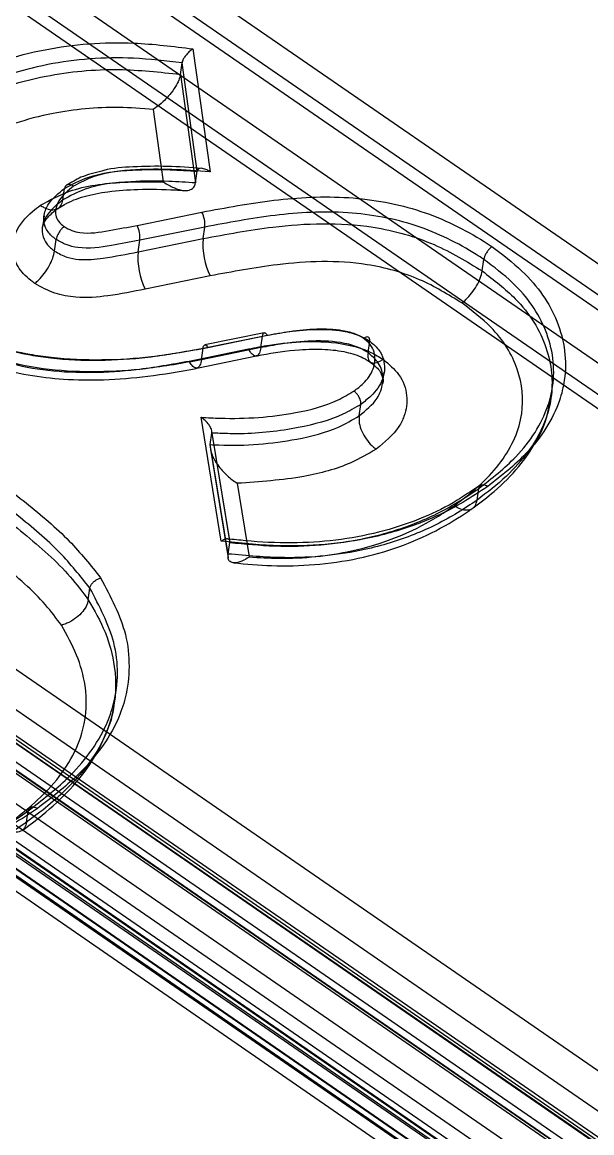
# Model space of a CAD drawing. Header units: inches. Extents: x -1.33 to 1.18, y -0.89 to 1.54.
# Drawn here: x 0.4985 to 0.7075, y 0.8214 to 1.2285 of the extents above; entities that cross this region are included whole.
import ezdxf

# ---------------------------------------------------------------- set-up
doc = ezdxf.new("R2010")
doc.units = ezdxf.units.IN
doc.header["$MEASUREMENT"] = 0

msp = doc.modelspace()

# ---------------------------------------------------------------- linework, layer by layer
at = {"color": 7, "linetype": 'Continuous', "lineweight": 25}
for p, q in [((1.0421365643, 0.9109752063), (0.3377046823, 1.3961858545)), ((0.3193665489, 1.3920098729), (1.0237984309, 0.9067992246)), ((1.0457372028, 0.8970827827), (0.3413053208, 1.3822934309)), ((1.0162030919, 0.8924446808), (0.3411225383, 1.3574382187)), ((0.9978649585, 0.8882686991), (0.3227844049, 1.353262237)), ((0.3447231768, 1.343545795), (1.0198037304, 0.8785522571)), ((0.5611687531, 1.2187170065), (0.5674534494, 1.1736457389)), ((0.5565933952, 1.2093715187), (0.5571926002, 1.2136085638)), ((0.5627389757, 1.1738322309), (0.5571926002, 1.2136085638)), ((0.5565933952, 1.2093715187), (0.5621397706, 1.1695951858)), ((0.5503686924, 1.169953081), (0.5466616403, 1.1965385405)), ((0.5621397706, 1.1695951858), (0.5627389757, 1.1738322309)), ((0.5134860548, 1.1633461568), (0.5140852599, 1.1675832019)), ((0.5065491632, 1.1575668472), (0.5059499581, 1.153329802)), ((0.5406734491, 1.1540248855), (0.5644868974, 1.1588687901)), ((0.5655350009, 1.1534034289), (0.5417079644, 1.1485567627)), ((0.5649357958, 1.1491663838), (0.5655350009, 1.1534034289)), ((0.5104184503, 1.1445941326), (0.5110176554, 1.1488311778)), ((0.5411087593, 1.1443197176), (0.5649357958, 1.1491663838)), ((0.5411087593, 1.1443197176), (0.5417079644, 1.1485567627)), ((0.6673248499, 1.1372992536), (0.6679240549, 1.1415362988)), ((0.5675560545, 1.1355029807), (0.5436950475, 1.1306494105)), ((1.108370399, 0.554746003), (0.2865332033, 1.1208250927)), ((0.9878461269, 0.6525765171), (0.3127655732, 1.117570055)), ((0.5648814396, 1.1089742063), (0.5867052507, 1.1134291334)), ((0.5873612778, 1.1146450882), (0.5655325196, 1.1101891513)), ((0.5885288378, 1.1136083787), (0.5666870971, 1.1091497916)), ((0.5861060456, 1.1091920882), (0.5867052507, 1.1134291334)), ((0.6254323176, 1.1073653278), (0.6260315227, 1.1116023729)), ((1.0587686856, 0.5696966466), (0.2780579737, 1.1074965206)), ((0.5597680952, 1.1042981989), (0.5815470765, 1.1087439748)), ((0.5861060456, 1.1091920882), (0.5642822345, 1.1047371612)), ((0.5642822345, 1.1047371612), (0.5648814396, 1.1089742063)), ((1.0541838102, 0.5686528868), (0.2734730982, 1.1064527608)), ((0.2789581595, 1.1040233966), (1.0596688714, 0.5662235226)), ((0.5626545347, 1.1016997989), (0.5844659777, 1.1061522012)), ((0.2671601159, 1.0998830056), (1.0449358252, 0.5641049356)), ((0.3013583163, 1.0998237559), (1.0057901983, 0.6146131077)), ((0.630719703, 1.0959407589), (0.631318908, 1.100177804)), ((1.1060526396, 0.5055003386), (0.2549018634, 1.0918235095)), ((1.1152223905, 0.5075878581), (0.2640716143, 1.093911029)), ((0.6925570836, 1.0907245675), (0.6931562886, 1.0949616126)), ((1.0259310221, 0.6020214105), (0.3214991401, 1.0872320588)), ((0.6221610484, 1.0841606669), (0.6227602535, 1.088397712)), ((0.2658719859, 1.0869647812), (1.1170227621, 0.5006416103)), ((0.3049589548, 1.0859313323), (1.0093908368, 0.600720684)), ((0.3181911031, 1.0869719135), (1.0226229851, 0.6017612652)), ((1.0268311818, 0.5985483046), (0.3223992998, 1.0837589529)), ((0.5715796687, 1.0382377603), (0.5641944782, 1.0836742282)), ((0.2651128832, 1.0772666673), (1.0722744147, 0.5212961328)), ((1.0799773456, 0.5208151006), (0.2728158141, 1.076785635)), ((0.5675694402, 1.0736687711), (0.5681686453, 1.0779058163)), ((0.5746958111, 1.038323519), (0.5681499643, 1.078596029)), ((0.5681686453, 1.0779058163), (0.5746896348, 1.0377862377)), ((0.2660130429, 1.0737935614), (1.0731745743, 0.5178230269)), ((1.0154408936, 0.5675743463), (0.2816902245, 1.0730253557)), ((0.2828374004, 1.070792562), (0.957917954, 0.6057990241)), ((0.5740904298, 1.0335491926), (0.5675694402, 1.0736687711)), ((0.5676161613, 1.0719431246), (0.5740749925, 1.0322059678)), ((1.0546754959, 0.5309148133), (0.2739647839, 1.0687146873)), ((0.2849349064, 1.0638559589), (1.0656456184, 0.5260560849)), ((0.2757651555, 1.0617684394), (1.0564758674, 0.5239685654)), ((0.577468318, 1.0594725487), (0.5818560475, 1.032477588)), ((0.6667455042, 1.0587507903), (0.6627253715, 1.0562101687)), ((0.6654399601, 1.053300467), (0.6660391652, 1.0575375121)), ((0.5740904298, 1.0335491926), (0.5746896348, 1.0377862377)), ((0.5227851418, 1.0167912869), (0.5233843469, 1.021028332)), ((0.5324228881, 0.9793291624), (0.5330220931, 0.9835662075)), ((0.5001608289, 0.9352017751), (0.5007600339, 0.9394388202))]:
    msp.add_line(p, q, dxfattribs=at)
for centre, radius, start, end in [((0.5555330193, 1.1543185076), 0.0100437544649788, 354.7725768461, 26.9392791256), ((0.5316358723, 1.1494831431), 0.0101146042307469, 354.7450072571, 26.6813510547), ((0.5899408091, 1.1468786985), 0.0251094443058315, 174.7726150987, 206.9392408733), ((0.5662895045, 1.1420038642), 0.0252870145825717, 174.7453340295, 206.6810242824)]:
    msp.add_arc(centre, radius, start, end, dxfattribs=at)
for points, knots in [([(0.4658038665058226, 1.201528753806587), (0.469451153521534, 1.203921420050856), (0.4771014839653994, 1.208940133229087), (0.4910548364333128, 1.21465388754241), (0.5115505612403123, 1.219977601667281), (0.5356414410923828, 1.221921124985381), (0.5539534482994419, 1.21962265187001), (0.5611687530969276, 1.218717006524378)], [0, 0, 0, 0, 0.1499057837874222, 0.3144333792433229, 0.4791079456042082, 0.7947578931923194, 0.9999999999999999, 0.9999999999999999, 0.9999999999999999, 0.9999999999999999]), ([(0.5611687530969276, 1.218717006524378), (0.5611503487594921, 1.21870518808537), (0.5607794725775734, 1.218467028056453), (0.5599576649477923, 1.217846977591306), (0.5588310608738134, 1.216719137587428), (0.557947717686126, 1.21550954653872), (0.557388335394112, 1.214454236851225), (0.5572579242875, 1.21389079619096), (0.557192600220334, 1.213608563822174)], [0, 0, 0, 0, 0.0111219227250054, 0.2241241365146466, 0.487585318234163, 0.6920995259784375, 0.8457699519011753, 1, 1, 1, 1]), ([(0.557192600220334, 1.213608563822174), (0.5512394113431501, 1.214308963224922), (0.5345935350872085, 1.21626736938814), (0.5123957959171, 1.214441882872704), (0.4926643080189664, 1.209327213208677), (0.4792223627392539, 1.203824874381588), (0.4718509310768971, 1.198985404099289), (0.4683283300987278, 1.196672756633899)], [0, 0, 0, 0, 0.1810963861294569, 0.5063686195918664, 0.6757998177390167, 0.8450738022863215, 1, 1, 1, 1]), ([(0.4677291250312942, 1.192435711508857), (0.4708883566483847, 1.19452284157485), (0.4780578719533043, 1.199259344865888), (0.4913736142273455, 1.204902067159888), (0.510124299740333, 1.209801939385792), (0.532334699532698, 1.212022778987063), (0.5490310252685094, 1.210198018657648), (0.5565933951529004, 1.209371518697132)], [0, 0, 0, 0, 0.1393935570277908, 0.3163377560263603, 0.4934819825351867, 0.7705796675395837, 1, 1, 1, 1]), ([(0.5565933951529004, 1.209371518697132), (0.5564301204185904, 1.208666052978777), (0.5561041620354051, 1.207257675461464), (0.5547067776115832, 1.204621123619178), (0.5525014836440121, 1.201598926497472), (0.5496641479935079, 1.198743239924977), (0.5476166561936879, 1.197172799734703), (0.5466901770819257, 1.196557492781965), (0.5466616402603246, 1.196538540487718)], [0, 0, 0, 0, 0.1537340855597437, 0.3069116246381911, 0.5105040178461449, 0.7729165196133087, 0.993005518758014, 1, 1, 1, 1]), ([(0.5466616402603246, 1.196538540487718), (0.5424166115523074, 1.196848374962277), (0.5299112730468094, 1.19776110965774), (0.5124047530154543, 1.196016142269856), (0.4954749256367518, 1.191605441762861), (0.483425615011573, 1.186508098899986), (0.4769296924401419, 1.182208286382976), (0.4740402977023198, 1.18029572422977)], [0, 0, 0, 0, 0.1560474046970078, 0.4596966835477739, 0.6527381544194963, 0.8455374832083833, 1, 1, 1, 1]), ([(0.5140852598832647, 1.167583201896204), (0.516836105072254, 1.169072616059584), (0.5239415420333853, 1.172919774921619), (0.5379299284545835, 1.174481701762702), (0.5514745592705118, 1.174583272789872), (0.5594171500808427, 1.174053709780924), (0.5627389756769475, 1.173832230920954)], [0, 0, 0, 0, 0.2099067102929273, 0.5421893255478877, 0.8085300813196824, 1, 1, 1, 1]), ([(0.5278203872380826, 1.173937572972523), (0.5251375019608021, 1.173292405537736), (0.5203218623491732, 1.172134363529229), (0.5165838338042299, 1.169787023147239), (0.5149283327235652, 1.168747431155805)], [0, 0, 0, 0, 0.557119197790883, 1, 1, 1, 1]), ([(0.5674534494014836, 1.173645738928347), (0.5627553940353578, 1.173986703076896), (0.5536131219946435, 1.174650208880732), (0.5392902904202385, 1.174569582182233), (0.5262948105732362, 1.173162990810729), (0.5198173181400773, 1.169670786438544), (0.5173934685265892, 1.168364018687739)], [0, 0, 0, 0, 0.2652713768235006, 0.5162099853104043, 0.8189678718709408, 1, 1, 1, 1]), ([(0.5644010218283704, 1.174900087000677), (0.5601906182271248, 1.175215266035639), (0.5517482400472067, 1.175847238848589), (0.5397523206549621, 1.17553545732304), (0.531565074875281, 1.17507710910542), (0.5280324389051448, 1.174002101862532), (0.5278203872380826, 1.173937572972523)], [0, 0, 0, 0, 0.3394515740435656, 0.6806422455548693, 0.9808300813353482, 1, 1, 1, 1]), ([(0.5674534494014836, 1.173645738928347), (0.5674339633872455, 1.173659274307178), (0.5669248495572523, 1.17401291505036), (0.5658698428248748, 1.17461201155427), (0.5644917643523505, 1.175017462853192), (0.5635088527638603, 1.174904292745207), (0.562930653150465, 1.174506176217226), (0.5628029818730375, 1.174057279143865), (0.5627389756769475, 1.173832230920954)], [0, 0, 0, 0, 0.0102333134273757, 0.2673672167581677, 0.5443041144829897, 0.7357114857227133, 0.8675026771091464, 1, 1, 1, 1]), ([(0.5052155140271903, 1.161394087360085), (0.5086223433364792, 1.163266580716682), (0.5172606155743792, 1.168014428615559), (0.5336197336145717, 1.170110653674468), (0.5454507781193746, 1.169999348267338), (0.5503686924045488, 1.169953080970185)], [0, 0, 0, 0, 0.2756366675316762, 0.6988975251546122, 1, 1, 1, 1]), ([(0.562139770609514, 1.169595185795912), (0.5588897430555133, 1.169811960659423), (0.5509473946859138, 1.170341710470821), (0.5372488298261905, 1.170254347031486), (0.5231756573652359, 1.168652342018506), (0.5161051743079712, 1.164780429553701), (0.5134860548158312, 1.163346156771163)], [0, 0, 0, 0, 0.1873401081410324, 0.4578177808440546, 0.7991594058026756, 1, 1, 1, 1]), ([(0.5173934685265894, 1.168364018687739), (0.5173260427476737, 1.168409873212428), (0.5171101347604452, 1.168556706638605), (0.5165623248825413, 1.168854941953659), (0.5157646288211494, 1.169086066558855), (0.5149366341724282, 1.168960730158482), (0.5143162716569686, 1.168467815823058), (0.5141622641535658, 1.167878074529072), (0.5140852598832647, 1.167583201896205)], [0, 0, 0, 0, 0.0443379568532471, 0.1419771365783922, 0.3566557519869619, 0.5711585385966048, 0.7855778252328292, 1, 1, 1, 1]), ([(0.5503686924045488, 1.169953080970185), (0.5504000279656908, 1.16993209067096), (0.5516626912894651, 1.169086288648614), (0.5543028345806628, 1.167628771951498), (0.5577497313562121, 1.166629993598477), (0.5602130628925299, 1.166913787422171), (0.56166038361672, 1.167909922874655), (0.5619796898235989, 1.16903242915678), (0.562139770609514, 1.169595185795912)], [0, 0, 0, 0, 0.0065004864783767, 0.2619364569758824, 0.5411660786650233, 0.7341137323752088, 0.8667007350044238, 1, 1, 1, 1]), ([(0.5110176553660334, 1.148831177752544), (0.5107144020106303, 1.149056721798212), (0.5092637576200233, 1.150135635514598), (0.5072969533632391, 1.15234535266009), (0.5061456993836424, 1.15605119570838), (0.5067712709059212, 1.159258370591725), (0.5090299902914069, 1.163502070285729), (0.5118589550316395, 1.165785900498242), (0.5140852598832647, 1.167583201896204)], [0, 0, 0, 0, 0.0414198021904646, 0.1981359897167058, 0.3407707008559402, 0.556900685699826, 0.6512949987855616, 1, 1, 1, 1]), ([(0.5173934685265892, 1.168364018687739), (0.5154251743228991, 1.166789476365145), (0.5129535542942747, 1.164812297174582), (0.5110464190861161, 1.161242525044149), (0.5105289468762537, 1.158746945537024), (0.5113650944422722, 1.156002926668859), (0.5127481314719745, 1.154458140869633), (0.5137254060718621, 1.153727370480985), (0.5139284388370465, 1.153575549966322)], [0, 0, 0, 0, 0.3861777496123663, 0.4849298741832553, 0.6991324065809191, 0.8313660955254769, 0.9649656218085955, 1, 1, 1, 1]), ([(0.5116741976626392, 1.160165124989625), (0.5124737743468307, 1.160679709155797), (0.5154228796324991, 1.162577667055749), (0.5210540745671528, 1.164816175489536), (0.5305142366586295, 1.166638477902836), (0.541794742557143, 1.167415337604897), (0.5512788470459918, 1.167257332158683), (0.5569938653730575, 1.16687009631141), (0.5580992301246904, 1.166795199463903)], [0, 0, 0, 0, 0.0684947827191499, 0.2526315858772932, 0.4404396022283743, 0.6628025232191194, 0.9347812756071263, 1, 1, 1, 1]), ([(0.5644868974126184, 1.158868790106791), (0.5732095716311592, 1.160507142233631), (0.5905925884008179, 1.163772138928674), (0.6179567447616142, 1.165296843828802), (0.6454618929372555, 1.160305695156899), (0.6620992650691908, 1.151930938167013), (0.6699472110857996, 1.146844844209351), (0.6709126646392828, 1.146219153426772)], [0, 0, 0, 0, 0.2470517954731536, 0.4923381747487396, 0.7299813559247238, 0.9667823327431833, 0.9999999999999999, 0.9999999999999999, 0.9999999999999999, 0.9999999999999999]), ([(0.5031426264217462, 1.132732763414316), (0.5026621367828829, 1.13308872685619), (0.5001799450646941, 1.134927620842515), (0.4963961872601775, 1.138972664736382), (0.4945699685587744, 1.145234111754465), (0.4960266789584928, 1.152435550705228), (0.5004111853094737, 1.157743688202305), (0.5042400102199801, 1.160652885313872), (0.5052155140271903, 1.161394087360085)], [0, 0, 0, 0, 0.0432364993021235, 0.2233581576182855, 0.4181768444446625, 0.6119287583071585, 0.9011276350868423, 1, 1, 1, 1]), ([(0.5052155140271903, 1.161394087360085), (0.5053220884769486, 1.161320774937871), (0.5058610385955162, 1.160950031868266), (0.5072324195947835, 1.160183389630421), (0.5092874806528261, 1.159589394656195), (0.5113576585970083, 1.159902228976225), (0.5129085153833172, 1.161134648568369), (0.5132935408069893, 1.162608984059244), (0.5134860548158311, 1.163346156771163)], [0, 0, 0, 0, 0.0280666842163857, 0.1419340453601683, 0.3566235309256859, 0.5711370867044173, 0.7855670986746424, 1, 1, 1, 1]), ([(0.5134860548158312, 1.163346156771163), (0.5126922120809805, 1.16274254353748), (0.5098108397706389, 1.160551637982345), (0.5065800749603229, 1.15675433576757), (0.5055408929145991, 1.151914550056784), (0.5066124038969725, 1.148105276338233), (0.508809493222708, 1.14579349164674), (0.5101689651294952, 1.14478010544941), (0.5104184502985999, 1.144594132627502)], [0, 0, 0, 0, 0.1220174487169419, 0.4428807907117678, 0.6360047926596326, 0.8139868291641525, 0.9658635627922824, 1, 1, 1, 1]), ([(0.5059753761330544, 1.153362112393499), (0.5061768317449613, 1.154084869433942), (0.5065645657712885, 1.155475932679561), (0.5088587144943467, 1.158101141310973), (0.5111878741771638, 1.159860903774211), (0.5120509555861761, 1.160512992283858)], [0, 0, 0, 0, 0.4050203491578311, 0.7795274067421089, 0.9999999999999999, 0.9999999999999999, 0.9999999999999999, 0.9999999999999999]), ([(0.6679240549475612, 1.14153629875231), (0.6670019803394059, 1.142133713052017), (0.6595205104424289, 1.14698097493272), (0.6437392394442075, 1.154949794846382), (0.6173940574665597, 1.15971794937318), (0.5909847835493465, 1.158198425304348), (0.5740390232766477, 1.155005672710449), (0.565535000876913, 1.153403428896162)], [0, 0, 0, 0, 0.0329730796648885, 0.267534861866536, 0.5009271976949405, 0.7495464221373244, 1, 1, 1, 1]), ([(0.5139284388370465, 1.153575549966322), (0.513886823081357, 1.153543107869521), (0.5136986027238916, 1.153396378272623), (0.5132218690996502, 1.152965911076498), (0.512510321670833, 1.152146319006015), (0.511785081538222, 1.151018200075383), (0.5112349812400704, 1.149845188889283), (0.5110900985256936, 1.149169187071506), (0.5110176553660334, 1.148831177752544)], [0, 0, 0, 0, 0.0317437986723799, 0.1435713237556096, 0.3583157020549091, 0.5724116194466247, 0.786200490136978, 1, 1, 1, 1]), ([(0.5139284388370465, 1.153575549966322), (0.5148384144633386, 1.153049279175501), (0.5165603943208851, 1.152053397884591), (0.5223296840028177, 1.150716573210955), (0.5305350384523935, 1.152087707590663), (0.5373026428044122, 1.153380814998636), (0.5406734491184306, 1.154024885542476)], [0, 0, 0, 0, 0.1182944199781659, 0.2238528182261017, 0.6134168481420401, 1, 1, 1, 1]), ([(0.5649357958094796, 1.14916638377112), (0.5733967672897234, 1.150761473294616), (0.5876705654636377, 1.153452415579538), (0.6086896420853501, 1.155048803893826), (0.6290087547902934, 1.153843284552112), (0.6497768796218385, 1.147992241571332), (0.6616562242370694, 1.140753473389922), (0.6673248498801277, 1.137299253627269)], [0, 0, 0, 0, 0.2486869504806086, 0.4195389794109135, 0.5894499544413906, 0.8040923475670224, 1, 1, 1, 1]), ([(0.5417079643914995, 1.148556762714785), (0.5382714345831942, 1.147887491286909), (0.5309588249842176, 1.146463345145071), (0.5216719789001396, 1.1451042600477), (0.5145855387268423, 1.146795339014903), (0.5122034180793592, 1.148154580055445), (0.5110176553660334, 1.148831177752544)], [0, 0, 0, 0, 0.3435115997826988, 0.7309601144328409, 0.8660783764079834, 0.9999999999999999, 0.9999999999999999, 0.9999999999999999, 0.9999999999999999]), ([(0.5031426264217462, 1.132732763414316), (0.5032088439691136, 1.132784066363238), (0.5036785179188344, 1.13314795266847), (0.5048708069204446, 1.13421324127086), (0.5066867365120613, 1.136306357002693), (0.5084999025080643, 1.139126526116445), (0.5098751289485097, 1.142059110682064), (0.5102373401704894, 1.14374911126174), (0.5104184502985999, 1.144594132627502)], [0, 0, 0, 0, 0.0202328076547734, 0.1435091310836051, 0.3582712596328277, 0.5723826259721682, 0.7861859801881217, 1, 1, 1, 1]), ([(0.5104184502985999, 1.144594132627502), (0.5118762969290469, 1.143776702985354), (0.5145554146405383, 1.142274494051684), (0.520905852839988, 1.14114094435295), (0.5298204803853473, 1.142082049244143), (0.5368675857627246, 1.143478992455475), (0.5411087593240659, 1.144319717589744)], [0, 0, 0, 0, 0.1623967348656761, 0.298440151097109, 0.5777788292456535, 0.9999999999999999, 0.9999999999999999, 0.9999999999999999, 0.9999999999999999]), ([(0.6709126646392828, 1.146219153426772), (0.670847024280527, 1.14617056852228), (0.6706549062946251, 1.146028368903429), (0.6701663947819941, 1.14560542380489), (0.6694572836360464, 1.144829666078972), (0.6687100630804403, 1.143715448629738), (0.6681445372790417, 1.142550350371686), (0.6679975492907476, 1.14187431702898), (0.6679240549475612, 1.14153629875231)], [0, 0, 0, 0, 0.0484514464514088, 0.1418090102299718, 0.3564787215192342, 0.5710244118939309, 0.7855111872967299, 1, 1, 1, 1]), ([(0.6709126646392828, 1.146219153426772), (0.6747504659510098, 1.143329196747529), (0.6853097414899341, 1.135377808337076), (0.6967564259963364, 1.11845646126633), (0.6988131214519947, 1.101690583330103), (0.6955861413682396, 1.088659963813313), (0.6910937366731209, 1.079513931828562), (0.6825925741282443, 1.068693009726901), (0.6742981049235636, 1.062197005032729), (0.6693574665264794, 1.058327630220709)], [0, 0, 0, 0, 0.1134854698754757, 0.3122424140139338, 0.531431959017613, 0.6092670436730377, 0.7216452215667414, 0.8341967071789059, 1, 1, 1, 1]), ([(0.6598532965684498, 1.125592127945148), (0.6548791347002627, 1.128634688467206), (0.6445707532944538, 1.134940047066858), (0.6263671577777412, 1.140096794830259), (0.6084203701725082, 1.141089956409764), (0.5890288786559721, 1.139554594914654), (0.5756848961426028, 1.137036776663497), (0.5675560544702886, 1.135502980744413)], [0, 0, 0, 0, 0.1910058519659013, 0.3958377762892518, 0.5648576087352581, 0.734921444931515, 1, 1, 1, 1]), ([(0.6660391651615861, 1.057537512092205), (0.6708255596978625, 1.061287601757701), (0.682013711844222, 1.070053401029381), (0.6905142535590231, 1.083352065393383), (0.6944547767058777, 1.099196680156174), (0.6925034245134111, 1.115148064670012), (0.6816167140824859, 1.131234052537165), (0.6715861752249551, 1.138780949013781), (0.6679240549475612, 1.14153629875231)], [0, 0, 0, 0, 0.1683155620941651, 0.393436041061192, 0.4712194882225335, 0.6897889957921933, 0.8867428734472055, 0.9999999999999999, 0.9999999999999999, 0.9999999999999999, 0.9999999999999999]), ([(0.6598532965684497, 1.125592127945147), (0.6599567648886866, 1.125667904232199), (0.6604362134948983, 1.126019034270144), (0.6616589974019601, 1.127059924980249), (0.6634916346639926, 1.129065979648323), (0.6653598677159279, 1.131851341328576), (0.6667736345804562, 1.134764134179409), (0.667141110865382, 1.136454211136811), (0.6673248498801277, 1.137299253627269)], [0, 0, 0, 0, 0.0305945027006064, 0.1417679502673008, 0.3564478691098533, 0.5710038268458301, 0.7855008951094158, 1, 1, 1, 1]), ([(0.6673248498801277, 1.137299253627269), (0.671601401457973, 1.134029518599896), (0.6822979076308722, 1.125851260892162), (0.6922042580454494, 1.109461791332576), (0.6937623623861195, 1.093206130108381), (0.6901095278539063, 1.080436526059921), (0.684404124023091, 1.070822437358132), (0.6762532823963512, 1.061586731662361), (0.6691602946852715, 1.056151364805513), (0.6654399600941525, 1.053300466967163)], [0, 0, 0, 0, 0.1330817750079164, 0.3328639914568197, 0.5284314248248483, 0.6397889788934036, 0.7537743880887305, 0.8708524956582131, 0.9999999999999999, 0.9999999999999999, 0.9999999999999999, 0.9999999999999999]), ([(0.5436950475067381, 1.130649410520519), (0.539182379910515, 1.129745492433261), (0.5309579738279379, 1.128098087820252), (0.5196502456339401, 1.127146535676827), (0.5100675923332202, 1.128930635354039), (0.5055290850113863, 1.131422486759621), (0.5031426264217462, 1.132732763414316)], [0, 0, 0, 0, 0.3398670578485549, 0.6194129388516558, 0.7998779782035593, 1, 1, 1, 1]), ([(0.6571441969118318, 1.051325166817182), (0.6605721600033, 1.053957993537532), (0.6699624786694083, 1.061170172092856), (0.6786902406004796, 1.072735260995529), (0.6828788459152483, 1.087188123446439), (0.6815224092277435, 1.101381809254233), (0.6728974877625916, 1.115649848061773), (0.6636019277594342, 1.122734922011441), (0.6598532965684497, 1.125592127945147)], [0, 0, 0, 0, 0.1347537055929062, 0.3691347319653957, 0.4801996916817411, 0.6738850905868101, 0.8684872647956614, 1, 1, 1, 1]), ([(0.56668709713075, 1.109149791619669), (0.5598625267411416, 1.107912873026758), (0.5472024995560435, 1.10561830763758), (0.5278570920581925, 1.104342544091561), (0.5127485958388562, 1.104990111616508), (0.4958098713006207, 1.107395526440387), (0.4799384839298688, 1.111947870997956), (0.4693025304287829, 1.11852523628209), (0.4651606147259327, 1.121086632639357)], [0, 0, 0, 0, 0.2031004256985752, 0.3767646553348092, 0.550100148226531, 0.6236048713289057, 0.853421990444025, 1, 1, 1, 1]), ([(0.4673259431109935, 1.120136521881986), (0.4712457740823821, 1.117708367928319), (0.4812936939996529, 1.111484146360775), (0.4963241985342811, 1.107180290238962), (0.5124039721367452, 1.104901056582783), (0.526972218894722, 1.104261407536568), (0.5457747904338814, 1.105509627348504), (0.5581838890855403, 1.107759749910522), (0.5648814395753385, 1.108974206325964)], [0, 0, 0, 0, 0.1444993201645974, 0.3704031137341674, 0.4434146098898439, 0.6155369419518462, 0.7924941355514566, 1, 1, 1, 1]), ([(0.5642822345079048, 1.104737161200922), (0.5575514980913165, 1.103515859181874), (0.5451992971165384, 1.101274534153455), (0.5263881949578235, 1.100037548184406), (0.5085103092252165, 1.100790857696337), (0.4891081978614009, 1.104334064655649), (0.4752943051438683, 1.110397628054079), (0.4680630469808634, 1.11504133704152), (0.4667267380435599, 1.115899476756944)], [0, 0, 0, 0, 0.2086279712675269, 0.3828726116365981, 0.5567783830318763, 0.7278197174402593, 0.9497021215473749, 1, 1, 1, 1]), ([(0.5867052506674861, 1.113429133364627), (0.5895184511615535, 1.113952892360418), (0.5956651944622332, 1.115097287189488), (0.6055273268051314, 1.116090110775914), (0.6147555636404612, 1.115751061769536), (0.6218730151222626, 1.114040547521825), (0.624776058571077, 1.112338464076093), (0.6260315226796476, 1.111602372896755)], [0, 0, 0, 0, 0.2190344087611007, 0.478582414410103, 0.7389159397888091, 0.887090333749968, 1, 1, 1, 1]), ([(0.623825149420249, 1.112573094702584), (0.6228758368367173, 1.113130650514871), (0.6205889918167865, 1.114473773691349), (0.6145969183389661, 1.115866954697236), (0.6063374774946858, 1.11614692835593), (0.5971296374114737, 1.115211501543419), (0.5912453255743845, 1.114114711076928), (0.588528837822975, 1.113608378654281)], [0, 0, 0, 0, 0.0953600657672592, 0.2297174769229096, 0.4884291069275417, 0.7638337152274005, 1, 1, 1, 1]), ([(0.4677134272868043, 1.112401310314343), (0.4705721628684668, 1.110598275607854), (0.4767522394876282, 1.106700436050887), (0.4879753692315708, 1.102089160361633), (0.5006162757982064, 1.09896503003335), (0.5142948393002933, 1.097409789190705), (0.5290481374587228, 1.0972065000544), (0.5451855136192484, 1.098567493732597), (0.5564460821909234, 1.100475518779749), (0.5623780558701721, 1.10159609592774), (0.5626591978363132, 1.101649204939956)], [0, 0, 0, 0, 0.1086291871129692, 0.2348369341123078, 0.3672393462246193, 0.4972362647071423, 0.6442317793492843, 0.8097523299193005, 0.9909833376018912, 1, 1, 1, 1]), ([(0.4721401347134409, 1.11352416092483), (0.473332577649189, 1.112758189048639), (0.4795171296606124, 1.108785510134142), (0.4913837908462954, 1.103569924004399), (0.5083296499752583, 1.100515003326326), (0.5243720314672748, 1.099859103909487), (0.5418162224481552, 1.101030096630842), (0.5533576241868943, 1.103131185567386), (0.5597680951913545, 1.104298198899943)], [0, 0, 0, 0, 0.05001698821649, 0.2594108747732536, 0.4244185362680218, 0.6012930607304977, 0.7785451601701713, 1, 1, 1, 1]), ([(0.5815470765494605, 1.108743974778277), (0.5841229561342204, 1.109229268774655), (0.5909157941253128, 1.110509034923256), (0.602903460126375, 1.11178129670905), (0.615805754662685, 1.111143483377264), (0.6255540899954799, 1.108202245921606), (0.6294860543606575, 1.105823091994241), (0.6309480776283767, 1.104938450609874)], [0, 0, 0, 0, 0.1593235462820438, 0.4201512541438316, 0.714594945550378, 0.8938777690801345, 1, 1, 1, 1]), ([(0.6254323176122142, 1.107365327771714), (0.6245016044921154, 1.10792964487464), (0.6219625667496453, 1.109469133673184), (0.6149743793057266, 1.111487191488087), (0.6048381921433938, 1.111901273470823), (0.5946321881165904, 1.110802241663029), (0.5884934978177159, 1.109642956185333), (0.5861060456000526, 1.109192088239586)], [0, 0, 0, 0, 0.0851806349152813, 0.2323775632973683, 0.5212359407548606, 0.8137996446584282, 1, 1, 1, 1]), ([(0.5867052506674861, 1.113429133364627), (0.5867659084806822, 1.113717531715516), (0.5868872240815376, 1.114294328295877), (0.5872523584137613, 1.114683457260362), (0.587704417330359, 1.114655823343131), (0.5880686590630374, 1.114312656459284), (0.5883426035944151, 1.113933569309352), (0.5884490890076645, 1.113747631087588), (0.588528837822975, 1.113608378654281)], [0, 0, 0, 0, 0.214651700326697, 0.4293033102847659, 0.6439575343152443, 0.8586172566757084, 0.8941159550266732, 1, 1, 1, 1]), ([(0.6202576931814096, 1.093271137205078), (0.6214302756021252, 1.094163866575705), (0.6244950276179131, 1.096497173036596), (0.6276869292204798, 1.101024242465158), (0.6282512839324579, 1.105919815628659), (0.6269129783210742, 1.109749509852145), (0.6250655941259868, 1.11159878157756), (0.6239483909870799, 1.112476294034601), (0.6238251494202491, 1.112573094702584)], [0, 0, 0, 0, 0.1761248045106825, 0.4603333975660933, 0.7105855439020098, 0.846046130800323, 0.9830169506340362, 1, 1, 1, 1]), ([(0.6260315226796477, 1.111602372896755), (0.6262281950525327, 1.111448623815755), (0.627742608184081, 1.110264727858154), (0.6301240320394678, 1.107830178883208), (0.631821681476168, 1.103089511743555), (0.6311829967193018, 1.097265769873723), (0.62752653206208, 1.092033538494642), (0.6240502350288933, 1.08938173948266), (0.6227602534687895, 1.088397711997694)], [0, 0, 0, 0, 0.0225610512141814, 0.1737242080272214, 0.3160513528860172, 0.5637408856178023, 0.8381133120651799, 1, 1, 1, 1]), ([(0.6260315226796476, 1.111602372896755), (0.6260476585727249, 1.11189898133381), (0.6260799297071757, 1.112492186228359), (0.6257517807966402, 1.113017744260094), (0.6251839662685875, 1.113192213923837), (0.6245368081484892, 1.113008353100345), (0.6240642884015726, 1.112739405098347), (0.6238705115281036, 1.11260464200645), (0.623825149420249, 1.112573094702584)], [0, 0, 0, 0, 0.2139619990790807, 0.427915356560695, 0.6421182280496128, 0.8568476656997539, 0.966488820301794, 0.9999999999999999, 0.9999999999999999, 0.9999999999999999, 0.9999999999999999]), ([(0.5648814395753383, 1.108974206325964), (0.564941897894663, 1.109262555467251), (0.5650628144622165, 1.109839253410744), (0.5654248151449476, 1.11022774902258), (0.56587238009721, 1.110199269445958), (0.5662510059974334, 1.109837318934992), (0.5665215592026362, 1.109446434320412), (0.5666264505552541, 1.109258469818985), (0.56668709713075, 1.109149791619669)], [0, 0, 0, 0, 0.2146283276190924, 0.4292564028481762, 0.6438917787370748, 0.8585425115877052, 0.9182114441622986, 1, 1, 1, 1]), ([(0.5861060456000526, 1.109192088239586), (0.5859543960645777, 1.10847109365662), (0.5856510970574736, 1.107029104794232), (0.5847383362630794, 1.106056262968466), (0.5836079037558436, 1.106125421523763), (0.5826215190902925, 1.107055303967464), (0.5819372440673818, 1.108048926655421), (0.5816722766533216, 1.10852094212391), (0.5815470765494606, 1.108743974778277)], [0, 0, 0, 0, 0.214640305239179, 0.4292805201137636, 0.643923348949113, 0.858571675885105, 0.9331735152004738, 1, 1, 1, 1]), ([(0.5844457226478986, 1.106155851568838), (0.5850652544474851, 1.106276629035198), (0.5902441116068551, 1.107286245081971), (0.5985306514734611, 1.108506187455387), (0.6090866022613635, 1.108838596368682), (0.617173412301459, 1.107819521453239), (0.6228631010479141, 1.106017048209739), (0.6255449037979756, 1.104382240682025), (0.6264899538531467, 1.103806145014949)], [0, 0, 0, 0, 0.0449812695548646, 0.3760122886786676, 0.5926480823506439, 0.7673070905173225, 0.9180005140424536, 1, 1, 1, 1]), ([(0.622161048401356, 1.084160666872653), (0.6246512586950799, 1.086189207543239), (0.6280411652318307, 1.088950646324782), (0.6305940459374856, 1.094166760555227), (0.6312316613802694, 1.098703073674171), (0.6296494660122428, 1.103789558224025), (0.6267159466332698, 1.106276923682356), (0.625432317612214, 1.107365327771714)], [0, 0, 0, 0, 0.3204840789347607, 0.4362728227586425, 0.651690553489458, 0.8475891732457661, 1, 1, 1, 1]), ([(0.625432317612214, 1.107365327771714), (0.6253919815305492, 1.106623813476669), (0.6253113109993681, 1.105140814891014), (0.626131631109757, 1.103826807563806), (0.6275513756170188, 1.103391051262359), (0.6292050433218016, 1.10385970107975), (0.630391270792088, 1.104548087770694), (0.6308758781143555, 1.104887833402175), (0.6309480776283768, 1.104938450609874)], [0, 0, 0, 0, 0.2139749414529585, 0.4279412246815251, 0.6421576287776619, 0.8569020332811225, 0.9786804631712696, 1, 1, 1, 1]), ([(0.5642822345079048, 1.104737161200922), (0.564131085669288, 1.104016296884964), (0.5638287881697925, 1.102574569100724), (0.5629238320742261, 1.101603202014585), (0.561804746648222, 1.101674887655585), (0.5608004011546021, 1.102634034395693), (0.5601246236841205, 1.103648519404277), (0.5598634746639822, 1.10412439487325), (0.5597680951913544, 1.104298198899943)], [0, 0, 0, 0, 0.2146305722046912, 0.4292608920216002, 0.6438985123964734, 0.8585514894821596, 0.9483387518360128, 1, 1, 1, 1]), ([(0.6261350409133775, 1.103991705342695), (0.6267556945642331, 1.103504529294379), (0.6283680301477391, 1.102238942155644), (0.6297307187374752, 1.100753045638485), (0.6307828622867786, 1.098348560897018), (0.6311577159046952, 1.097017283867492), (0.6307117946161206, 1.095913595298661), (0.630698722008984, 1.095881239617443)], [0, 0, 0, 0, 0.132002096699412, 0.3429153720636756, 0.5641750324316008, 0.9872233761266408, 1, 1, 1, 1]), ([(0.6309480776283767, 1.104938450609874), (0.6330649523020975, 1.103135323701471), (0.6376874469791841, 1.099197941559924), (0.6401825747652024, 1.09157700343667), (0.6392956215564434, 1.085089024288414), (0.6359348984339569, 1.078177099439274), (0.6315666789354486, 1.074574429719744), (0.6284174324843054, 1.071977102631958)], [0, 0, 0, 0, 0.1783955785407227, 0.3895519288210025, 0.5991878224500486, 0.7110364238437981, 1, 1, 1, 1]), ([(0.5641944781568371, 1.083674228170414), (0.566544353732387, 1.0835403905773), (0.5782822121404207, 1.082871858705233), (0.595718658755954, 1.084129670956373), (0.6121488850000976, 1.088450768530443), (0.6183207517495005, 1.092119701433728), (0.6202576931814096, 1.093271137205078)], [0, 0, 0, 0, 0.1159635246598547, 0.5792491513663978, 0.8679540916355348, 0.9999999999999999, 0.9999999999999999, 0.9999999999999999, 0.9999999999999999]), ([(0.6227602534687895, 1.088397711997694), (0.6227731080118892, 1.088737754099393), (0.622798816915721, 1.0894178334786), (0.6224186072473028, 1.090615436897358), (0.6217742865600113, 1.091777740997426), (0.621062336699647, 1.092610284972079), (0.6205379390725465, 1.09306697889284), (0.6203237351501704, 1.093223025823946), (0.6202576931814096, 1.093271137205078)], [0, 0, 0, 0, 0.2144101934276449, 0.4288173450097422, 0.643312441259092, 0.857992740424984, 0.9562172396442002, 1, 1, 1, 1]), ([(0.6227602534687895, 1.088397711997694), (0.6206345696726285, 1.087131208117113), (0.6140398471418866, 1.083202005809776), (0.5989461861837855, 1.079275315446887), (0.583382713745588, 1.077435125100197), (0.5725879587070668, 1.07768585628897), (0.5691148733492281, 1.077858720180761), (0.5681686452665966, 1.077905816250115)], [0, 0, 0, 0, 0.1475255034034198, 0.4576831995947098, 0.8255226060346328, 0.9524643384932148, 0.9999999999999999, 0.9999999999999999, 0.9999999999999999, 0.9999999999999999]), ([(0.663962654232507, 1.050430928667433), (0.6665956662592862, 1.052410869968179), (0.6726889828445382, 1.056992850241327), (0.6807353474754144, 1.065082741674903), (0.6873781257144425, 1.074603759527728), (0.6912060239342007, 1.082934745446709), (0.691902736672961, 1.088247260138964), (0.6921309131856811, 1.089987132268198)], [0, 0, 0, 0, 0.1924293050357734, 0.4453199088867204, 0.672781561457607, 0.8928345097621455, 1, 1, 1, 1]), ([(0.5681686452665966, 1.077905816250115), (0.5681736251615932, 1.078171948817857), (0.5681835587097593, 1.078702811553321), (0.5678033334777972, 1.07975914195196), (0.56701200701518, 1.081087769335948), (0.5657597710123486, 1.082483028745532), (0.5647278413941274, 1.083313546031982), (0.5642142884370316, 1.083660831644887), (0.5641944781568371, 1.083674228170414)], [0, 0, 0, 0, 0.1331633357671374, 0.2656249601041299, 0.457507922838929, 0.7340911241302259, 0.9897425781227848, 1, 1, 1, 1]), ([(0.5675694401991632, 1.073668771125073), (0.5686280073456128, 1.073614552615602), (0.5793992576363166, 1.073062862401273), (0.5957847197576778, 1.074388559952846), (0.61303731259547, 1.078852492918842), (0.6197028573730262, 1.082730495518759), (0.6221610484013559, 1.084160666872653)], [0, 0, 0, 0, 0.0532336338939916, 0.54166879869542, 0.8309717082924547, 1, 1, 1, 1]), ([(0.6221610484013559, 1.084160666872653), (0.6221289170015698, 1.083310564653913), (0.6220646546579657, 1.081610372280016), (0.6230151045971647, 1.07861631734726), (0.6246261886756307, 1.075710731466287), (0.6264592625017413, 1.07356555864478), (0.6277771000603397, 1.072438555142108), (0.6283128723237333, 1.072052453413446), (0.6284174324843055, 1.071977102631958)], [0, 0, 0, 0, 0.2144208855906289, 0.4288387283894995, 0.643344549424082, 0.8580356504150235, 0.97229454340521, 1, 1, 1, 1]), ([(0.4648911066691938, 1.078161932792425), (0.4709127986540955, 1.073961928176749), (0.4829549045077678, 1.06556281040475), (0.5000635404774844, 1.052353474804052), (0.5159186608875329, 1.039127596105744), (0.5236763381678731, 1.029355978229727), (0.5273282220942844, 1.024756042840962)], [0, 0, 0, 0, 0.2570138504172347, 0.513973149132237, 0.7712055322298227, 1, 1, 1, 1]), ([(0.5233843468521089, 1.021028331998591), (0.5198654829174338, 1.025450473240601), (0.5123071321940321, 1.034949020236454), (0.4967681743919982, 1.047900118474834), (0.4798411108520353, 1.060970407063023), (0.4678812465653465, 1.069311513106765), (0.4618982839741837, 1.073484179638122)], [0, 0, 0, 0, 0.2238433847063964, 0.4808048393267583, 0.7402708635015118, 1, 1, 1, 1]), ([(0.5675694401991632, 1.073668771125073), (0.5675570325009541, 1.073003000363926), (0.5675322828750139, 1.07167498794593), (0.5684857845824935, 1.069027687483707), (0.5704748912198193, 1.065696149790431), (0.5735931114288885, 1.062262148451044), (0.5761772051600239, 1.060280361849956), (0.577435928862911, 1.059492813718782), (0.5774683180416954, 1.059472548717683)], [0, 0, 0, 0, 0.1348339849438832, 0.2689532446047349, 0.4641009619601041, 0.7452729029416212, 0.9934454229558516, 1, 1, 1, 1]), ([(0.6284174324843055, 1.071977102631958), (0.6254170131243703, 1.070232275175176), (0.6176795750083144, 1.065732739326846), (0.6003375053560576, 1.061012038562971), (0.5857180252634108, 1.060027895976851), (0.5774683180416953, 1.059472548717683)], [0, 0, 0, 0, 0.2162852464828112, 0.557753270233772, 1, 1, 1, 1]), ([(0.4612990789067501, 1.06924713451308), (0.4677809877702374, 1.064713116800844), (0.4807781856394173, 1.0556217323662), (0.4994087848663217, 1.041129453973693), (0.5141612092083722, 1.028326316368066), (0.5206629329759224, 1.01962986903846), (0.5227851417846754, 1.01679128687355)], [0, 0, 0, 0, 0.2817341560372249, 0.5649191695904526, 0.8579865272925069, 0.9999999999999999, 0.9999999999999999, 0.9999999999999999, 0.9999999999999999]), ([(0.6660391651615861, 1.057537512092205), (0.6661163227021311, 1.057832600765347), (0.666270637400043, 1.058422776646169), (0.6668932164114502, 1.058917262609023), (0.6677242502281112, 1.059044678898371), (0.6685053759370331, 1.058820729597555), (0.6690540068886234, 1.05853058765193), (0.6692703871512504, 1.058385869947197), (0.6693574665264794, 1.058327630220709)], [0, 0, 0, 0, 0.2145638135483549, 0.4291265615341638, 0.6437201282415977, 0.858378544396567, 0.9430063180288484, 1, 1, 1, 1]), ([(0.512925477141067, 1.007471959348278), (0.5110563094248007, 1.009964693746992), (0.5050249273879235, 1.018008184624924), (0.4910190039956415, 1.030112317964049), (0.4729513678818053, 1.044171822400494), (0.4601931789626768, 1.053093811453646), (0.4538170221690872, 1.057552751627223)], [0, 0, 0, 0, 0.1303812794214077, 0.420710939849873, 0.7104888554526382, 1, 1, 1, 1]), ([(0.6693574665264798, 1.058327630220709), (0.6663615349777949, 1.056328647308211), (0.6587708767570832, 1.051263913407842), (0.6447787800118054, 1.04453857370745), (0.6276072626826288, 1.039374227642932), (0.6097560106719193, 1.036752880217592), (0.5911306441232579, 1.036202562386344), (0.5783662855904093, 1.037531293836707), (0.5715796687207082, 1.038237760303716)], [0, 0, 0, 0, 0.1197831404242223, 0.303489203537684, 0.4871252715350624, 0.6506503145605532, 0.8142560425166216, 1, 1, 1, 1]), ([(0.662725371490654, 1.056210168654209), (0.6607238573352707, 1.054896517986817), (0.6550119638586314, 1.051147639840002), (0.6440611866969755, 1.04600102989094), (0.6296139272265897, 1.041253902979477), (0.6138103083960206, 1.038371155963233), (0.5973117343185862, 1.037332732706576), (0.5839123883510511, 1.038012683172731), (0.5760697095990246, 1.038854961825646), (0.5738679844094533, 1.039091420079948)], [0, 0, 0, 0, 0.0882688609836823, 0.2519004574047191, 0.4248497786025464, 0.5948671996187328, 0.7618282736568133, 0.9331365333307895, 1, 1, 1, 1]), ([(0.5746896348331122, 1.037786237704976), (0.5802219586233432, 1.037248470522759), (0.5914342178262544, 1.036158587633315), (0.6083874557732973, 1.036639532078145), (0.6254868808677233, 1.03916127475772), (0.6421596744050847, 1.044098947195271), (0.65567891800499, 1.050630484433447), (0.6631132233812238, 1.055586828821873), (0.6660391651615861, 1.057537512092205)], [0, 0, 0, 0, 0.161443021175655, 0.3271936113209638, 0.4975465574754229, 0.683198979751498, 0.8753156758707107, 1, 1, 1, 1]), ([(0.6654399600941525, 1.053300466967163), (0.6630827320604783, 1.051722869837474), (0.6560216252260163, 1.046997157383974), (0.64268922854817, 1.040291451678819), (0.621615565300506, 1.03385104682522), (0.5980167616808004, 1.03137869014498), (0.5809816562340935, 1.032924047702626), (0.5740904297656787, 1.033549192579934)], [0, 0, 0, 0, 0.100768847797863, 0.3018543771419703, 0.502781906753416, 0.7988599192722964, 1, 1, 1, 1]), ([(0.5818560475094396, 1.032477588026455), (0.5854838978871434, 1.032266136937645), (0.5982848856816011, 1.031520024908434), (0.6171042388712789, 1.033484433175211), (0.6362277634176206, 1.03933815354508), (0.6484248683112314, 1.045487679880376), (0.6549220895826225, 1.049837492352711), (0.6571441969118318, 1.051325166817182)], [0, 0, 0, 0, 0.1270654155943346, 0.4483544426521401, 0.6671665770215347, 0.8861680158773594, 1, 1, 1, 1]), ([(0.6571441969118319, 1.051325166817182), (0.6572815223654034, 1.051231995835166), (0.6578214714623203, 1.050865657430376), (0.6591954263767096, 1.050113995086933), (0.6612270496331585, 1.049532973525376), (0.6633048846285055, 1.049850977706617), (0.6648612663486717, 1.051087333844784), (0.665247061859717, 1.052562754705347), (0.6654399600941525, 1.053300466967163)], [0, 0, 0, 0, 0.0360090130453906, 0.1415836144652884, 0.356251480829266, 0.5708545082676657, 0.7854267214077864, 1, 1, 1, 1]), ([(0.5761628120495822, 1.030322743546598), (0.5807891144522099, 1.029888784597572), (0.590700143473085, 1.02895910483102), (0.6061057768915633, 1.029437428419573), (0.6218983684565036, 1.031633051199246), (0.6369009718525093, 1.035905590282233), (0.6506856330923053, 1.041885080139674), (0.6591887672259906, 1.047169754891141), (0.6634060459623538, 1.049990310171437), (0.6637647428835414, 1.050230210011672)], [0, 0, 0, 0, 0.1416478086206247, 0.3034552045678917, 0.4740860756587784, 0.6428655920078772, 0.8117628145551887, 0.9839896523106495, 1, 1, 1, 1]), ([(0.5746896348331122, 1.037786237704976), (0.5746996906365116, 1.038030949000041), (0.5747197646950408, 1.038519457840642), (0.5743895381687549, 1.038987973974926), (0.573725325285382, 1.03918183901958), (0.5727447416633595, 1.038928278313127), (0.5719642869620418, 1.038496440247957), (0.5715975334248262, 1.038249775440203), (0.5715796687207082, 1.038237760303716)], [0, 0, 0, 0, 0.1527121620239271, 0.3048540983601659, 0.5086165759671909, 0.7731342463925365, 0.9889492829613893, 1, 1, 1, 1]), ([(0.5818560475094396, 1.032477588026455), (0.5818283004016322, 1.032458268289315), (0.5809122036983467, 1.031820409106849), (0.578966326447316, 1.030709598460258), (0.5764981003302504, 1.030062061671533), (0.574839995259884, 1.030545658081427), (0.5740150872973673, 1.031716375248545), (0.5740652843760496, 1.032937493667627), (0.5740904297656787, 1.033549192579934)], [0, 0, 0, 0, 0.0069546934539914, 0.2296157058888205, 0.493144202695717, 0.6960561288957654, 0.8477443854325145, 1, 1, 1, 1]), ([(0.5273282220942844, 1.024756042840962), (0.5309763936583561, 1.017899507946224), (0.5366447375683571, 1.007246171848477), (0.5381552919062081, 0.9922861915441555), (0.5369476560616792, 0.9817936315185792), (0.5334317023064318, 0.9716286706422642), (0.5276502531459184, 0.9620046666452274), (0.5179738780989769, 0.9509148104954354), (0.5092129104610871, 0.944177022071527), (0.5041055754591579, 0.9402491291634201)], [0, 0, 0, 0, 0.225203122920556, 0.349909188178428, 0.4745369937206136, 0.5650731523375535, 0.69290484029416, 0.8209743577518236, 1, 1, 1, 1]), ([(0.5233843468521089, 1.021028331998591), (0.5234684000907536, 1.021355828836869), (0.5236365059098711, 1.022010819948987), (0.5243667058082081, 1.023011458790622), (0.5253561666653822, 1.023883622000991), (0.5263070340781071, 1.024410727116553), (0.5269713072686529, 1.024658531314323), (0.5272339829327967, 1.024730296069335), (0.5273282220942844, 1.024756042840962)], [0, 0, 0, 0, 0.2145165271465929, 0.4290313745398929, 0.6435947999809197, 0.8582604708612588, 0.94914864146538, 1, 1, 1, 1]), ([(0.5007600339483329, 0.9394388202402105), (0.5057543255312187, 0.9432760508763453), (0.514245901345108, 0.9498003265061015), (0.5236494845689753, 0.9605600209007965), (0.5292746631671695, 0.969847868011589), (0.5338416015017398, 0.9831884149859764), (0.5341998683878239, 1.000549015179797), (0.5268724948047152, 1.014423482958593), (0.523384346852109, 1.021028331998592)], [0, 0, 0, 0, 0.1812326864947659, 0.3081420201012597, 0.4375048705684838, 0.5277168595434708, 0.7751727203821692, 1, 1, 1, 1]), ([(0.5227851417846754, 1.01679128687355), (0.5250253627397747, 1.012841351286365), (0.5295574803587807, 1.004850366009724), (0.5333382508237422, 0.9905062381655002), (0.532738892360738, 0.9760287586418197), (0.5271944500846104, 0.9623280534809381), (0.5180848028957634, 0.9499457610416497), (0.5082289277268643, 0.941208714907012), (0.5014703511751226, 0.9361767534499236), (0.5001608288808995, 0.9352017751151688)], [0, 0, 0, 0, 0.1358774583274067, 0.2748892342559432, 0.4728114996088078, 0.6132041620083887, 0.7584539407299817, 0.9531987324143967, 0.9999999999999999, 0.9999999999999999, 0.9999999999999999, 0.9999999999999999]), ([(0.5227851417846754, 1.01679128687355), (0.5225750038083986, 1.015972549372641), (0.5221547295006396, 1.014335080779256), (0.5203293033332443, 1.011833415338415), (0.5178553743842601, 1.009653265243143), (0.5153936181749722, 1.008287296497321), (0.5137297394223501, 1.007686580710373), (0.5130740412078096, 1.007511604403262), (0.512925477141067, 1.007471959348278)], [0, 0, 0, 0, 0.2145266587547914, 0.4290516383642043, 0.6436251730751775, 0.8583008994710299, 0.9678946897193264, 1, 1, 1, 1]), ([(0.491796978016547, 0.9331760053711331), (0.4979972158732455, 0.9380373036443487), (0.5077353098213596, 0.94567245900266), (0.516831242959865, 0.9582553913958792), (0.5219807101286603, 0.9705748628614564), (0.5225393360370127, 0.983676380173424), (0.5189456858853028, 0.9965982490793522), (0.5149343924428088, 1.003843453448567), (0.512925477141067, 1.007471959348278)], [0, 0, 0, 0, 0.2487071874617549, 0.3906195234844517, 0.5323092818759605, 0.7273251606078054, 0.863440392704239, 1, 1, 1, 1]), ([(0.4987087052938795, 0.9323056530813268), (0.5011425135795708, 0.9341192513600035), (0.5073666131711696, 0.9387572568972509), (0.5161159767028191, 0.9469488029650025), (0.52422807371838, 0.9569665401567358), (0.5294788448857232, 0.9673667950700697), (0.5321593839222826, 0.9750483256963707), (0.5322908423070778, 0.9790781124333122), (0.5323040956417644, 0.9794843863459494)], [0, 0, 0, 0, 0.147900749176638, 0.3782339792166436, 0.5912379423336577, 0.790767792830729, 0.9789056858326943, 0.9999999999999999, 0.9999999999999999, 0.9999999999999999, 0.9999999999999999]), ([(0.5007600339483329, 0.9394388202402105), (0.5008375062174328, 0.9397341724044429), (0.5009924506007215, 0.9403248761423292), (0.5016199068357668, 0.9408228208991739), (0.5024579651543237, 0.9409553083167601), (0.5032237736378261, 0.9407423101843085), (0.5037765827367409, 0.9404628588381818), (0.5039950471665846, 0.9403209337183965), (0.5041055754591579, 0.9402491291634201)], [0, 0, 0, 0, 0.2146130376596564, 0.4292256461842773, 0.6438506675768958, 0.8585018014173682, 0.9284114384079687, 1, 1, 1, 1]), ([(0.5041055754591579, 0.9402491291634201), (0.4982534243076055, 0.9363874876519772), (0.4881514141625231, 0.9297215043724918), (0.4712978472743917, 0.9223596073670591), (0.4562638027926477, 0.9181313744281002), (0.4407257580994212, 0.9158040274504564), (0.4250574931766595, 0.915368824989909), (0.4080179350270193, 0.9168706490697012), (0.3911976789422265, 0.9204151829450766), (0.3805273195125368, 0.9240290563345624), (0.3751863686129946, 0.925837947633641)], [0, 0, 0, 0, 0.1769152848200561, 0.3053919756666417, 0.4337295050637014, 0.5270453548034947, 0.6445879379775443, 0.7621651203548678, 0.8809539244902345, 1, 1, 1, 1]), ([(0.3763519503670973, 0.9253987633072518), (0.3814366573349887, 0.9236335168501963), (0.3917072660922393, 0.9200678923540304), (0.4132434674040152, 0.915699116478831), (0.4343155368225435, 0.9149492860558723), (0.454315399839629, 0.9179322306062627), (0.4687668265289371, 0.9220578415961287), (0.4842839898463658, 0.9288000353742135), (0.4945083908311374, 0.9350779589777031), (0.5000682019050033, 0.9389562297433826), (0.5007600339483329, 0.9394388202402105)], [0, 0, 0, 0, 0.1178321202160468, 0.238009311729955, 0.4711827778608189, 0.5638851869297973, 0.6905448829115284, 0.8206873223682098, 0.9776873252503077, 0.9999999999999999, 0.9999999999999999, 0.9999999999999999, 0.9999999999999999]), ([(0.5001608288808995, 0.9352017751151688), (0.4999269356884362, 0.9350387854868463), (0.4950208017956425, 0.9316199218112275), (0.4849155243959175, 0.9253121703115815), (0.4657176281674973, 0.916500689052881), (0.4395950122901259, 0.9104667007823478), (0.4125266404037136, 0.9114140800184923), (0.3910597127356087, 0.9159691169204798), (0.380858737745306, 0.9194296061275803), (0.3757527452996638, 0.9211617181822102)], [0, 0, 0, 0, 0.0075463310953609, 0.1582915276980648, 0.3087359704629645, 0.5285050452887379, 0.7641506340253071, 0.8819480410332311, 1, 1, 1, 1]), ([(0.5001608288808995, 0.9352017751151688), (0.4999671424766239, 0.9344634032741488), (0.4995797700553325, 0.9329866610684184), (0.4980112154609221, 0.9317416706549443), (0.4959157431020091, 0.9314109407053172), (0.4939012041845508, 0.9319700427315106), (0.4925161639346683, 0.9327005642664135), (0.4919711848443565, 0.9330608403149542), (0.491796978016547, 0.9331760053711331)], [0, 0, 0, 0, 0.2146190881592379, 0.429237747206594, 0.6438688181776476, 0.8585259993420356, 0.954776729400647, 1, 1, 1, 1])]:
    msp.add_open_spline(points, degree=3, knots=knots, dxfattribs=at)

doc.saveas('drawing.dxf')
